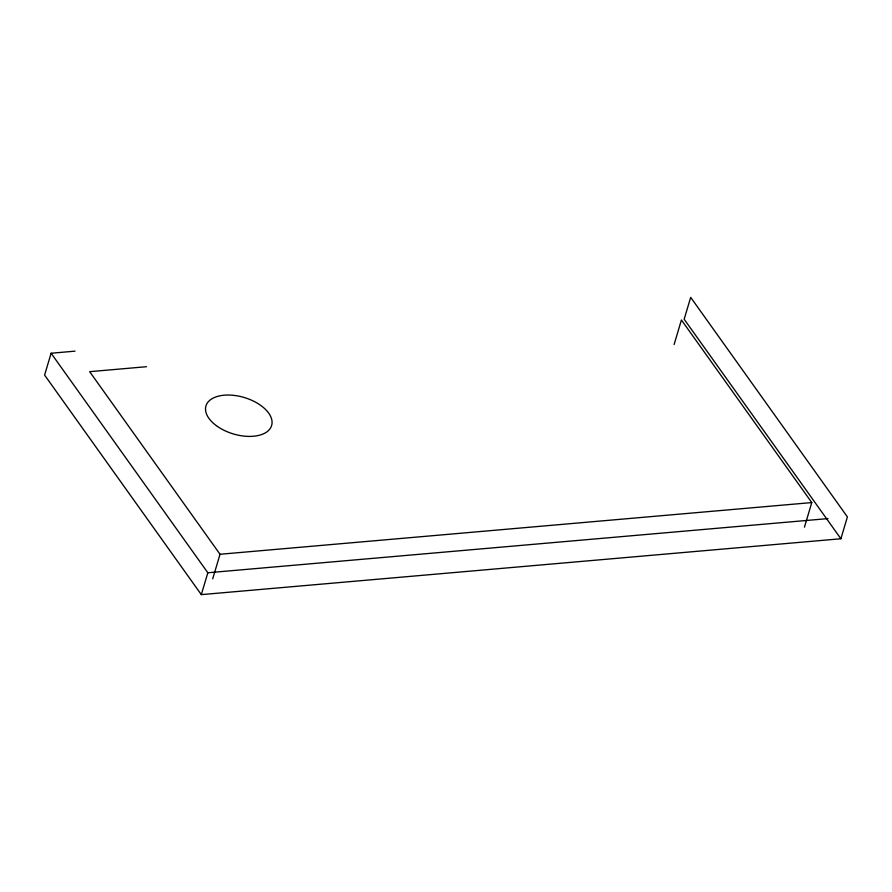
<?xml version="1.0" encoding="UTF-8"?>
<svg xmlns="http://www.w3.org/2000/svg" width="892" height="892" viewBox="0 0 892 892"><rect width="100%" height="100%" fill="white"/><g stroke="black" fill="none" stroke-linecap="round" stroke-linejoin="round"><path stroke-width="1.34" d="M75.028 351.147L51.112 353.243L44.6 375.097L201.313 594.629L840.888 538.757L847.4 516.903L690.687 297.37L684.164 319.236L840.888 538.757M201.313 594.629L207.836 572.764L51.112 353.243M212.697 578.852L220.023 554.267L89.668 371.674L146.455 366.712M674.096 344.568L681.421 319.983L811.776 502.575L804.439 527.161M220.023 554.267L811.776 502.575M207.836 572.764L827.977 518.598M217.447 426.454A34.264 19.011 16.6 0 0 271.581 425.674A34.264 19.011 16.6 0 0 227.349 395.045A34.264 19.011 16.6 0 0 217.447 426.454"/></g></svg>
